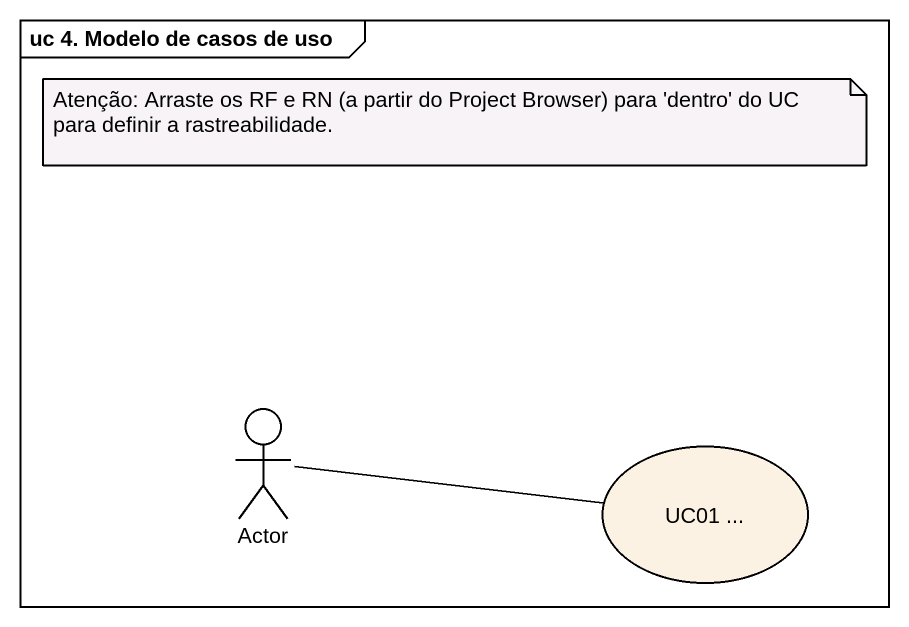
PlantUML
@startuml
mainframe uc 4. Modelo de casos de uso
actor "Actor" as Actor_
usecase "UC01 ..." as UC01
Actor_ -right- UC01
note as N1
  Atenção: Arraste os RF e RN (a partir do Project Browser) para 'dentro' do UC para definir a rastreabilidade.
end note
@enduml
